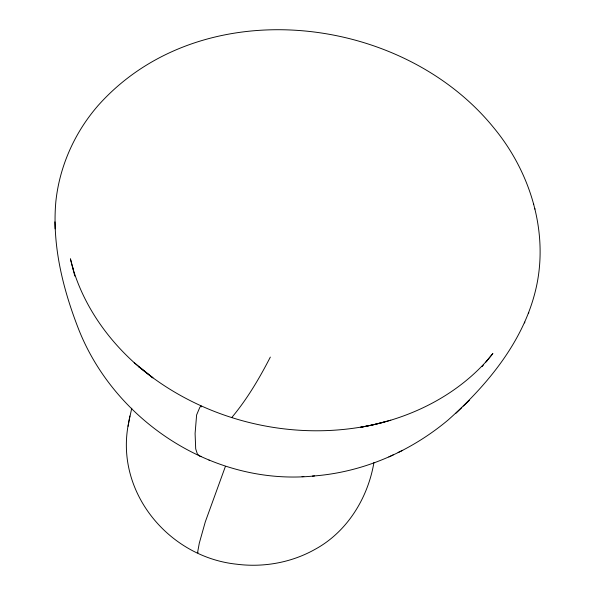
<?xml version="1.0" encoding="UTF-8"?>
<svg xmlns="http://www.w3.org/2000/svg" width="595" height="595" viewBox="0 0 595 595"><rect width="100%" height="100%" fill="white"/><g stroke="black" fill="none" stroke-linecap="round" stroke-linejoin="round"><path stroke-width="0.89" d="M314.517 475.948C214.163 486.316 114.738 421.736 78.369 328.581C62.758 288.419 51.936 244.828 55.863 201.474C59.537 166.548 74.434 133.087 97.29 106.49L97.714 105.977C199.875 -9.364 400.837 12.666 494.118 128.208C529.282 170.877 547.869 228.718 537.04 283.659C526.077 338.369 488.748 383.842 448.065 420.048C409.962 451.932 362.132 472.609 312.397 476.082M128.892 421.572C113.801 490.756 168.088 557.136 236.862 564.224C263.57 567.608 291.424 562.639 314.941 549.393C347.123 531.967 367.903 498.112 373.935 462.531M129.041 420.739L131.755 408.215M128.081 426.303L129.844 416.017M225.319 466.651L205.29 521.882L199.288 543.198L197.518 552.874L198.076 552.279M528.457 313.52L528.814 312.673M524.53 322.936L524.887 322.088M270.338 357.089C259.398 378.316 247.2 399.081 231.834 417.437M482.136 366.572L483.311 365.159M485.661 362.34L492.883 353.534L486.323 361.403L487.513 360.057C454.967 396.791 408.512 419.17 360.533 427.292L372.403 424.986L390.766 420.226M455.934 413.25L461.817 407.635M463.327 406.11L469.351 400.353M398.122 452.498L402.696 450.348M388.862 456.945L393.191 454.907M385.01 421.862C300.445 444.591 205.565 423.06 138.717 366.632L152.93 377.877L134.21 362.697M302.037 476.669L303.844 476.558M208.949 460.091L209.47 460.322M139.483 367.301C108.521 340.905 83.925 306.284 72.478 266.999L72.984 268.724L70.418 258.81L74.806 276.073M533.537 203.676L533.7 204.316M534.779 208.473L534.942 209.128M201.43 406.854L201.088 405.909L199.801 407.389L196.618 414.931L195.093 433.502L195.703 448.875L197.391 454.052L199.846 456.194A225.55 27.645 -66.8 0 0 201.296 456.358M54.919 221.853L55.119 228.882"/></g></svg>
